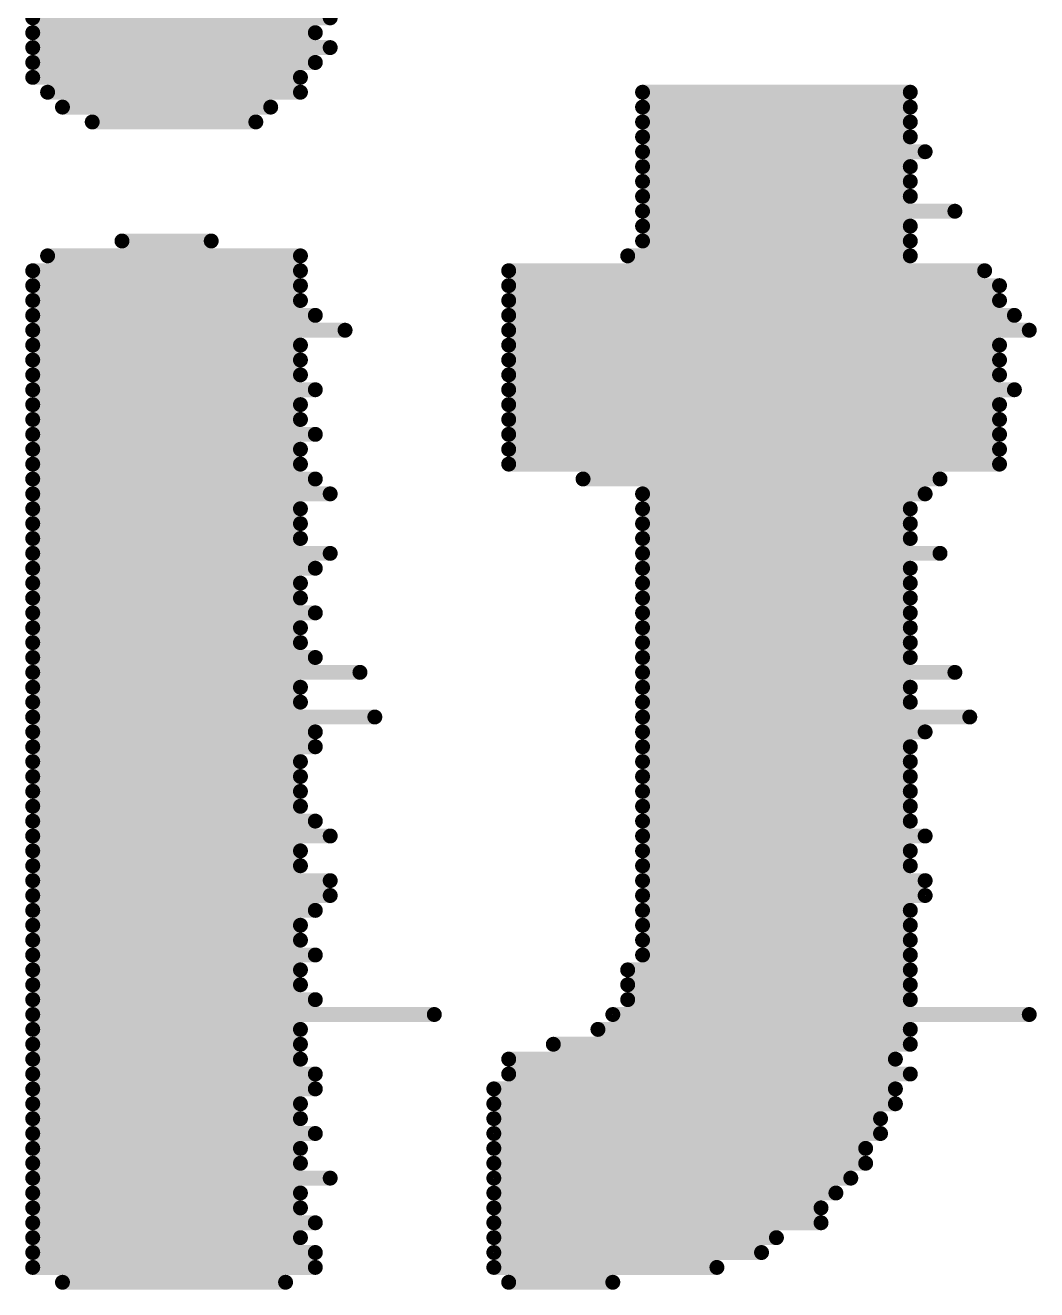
# Model space of a CAD drawing. Header units: millimetres. Extents: x 38 to 445, y 25 to 285.
# Drawn here: x 211.515 to 212.379, y 81.535 to 82.614 of the extents above; entities that cross this region are included whole.
import ezdxf

# ---------------------------------------------------------------- set-up
doc = ezdxf.new("R2010")
doc.units = ezdxf.units.MM
doc.layers.add('BottomOverlay', color=54, linetype='Continuous')

# ---------------------------------------------------------------- blocks, each defined once
blk = doc.blocks.new('P___Z__SOM_B_10')
at = {"layer": 'BottomOverlay', "const_width": 0.00635}
for points in [[(36.9538, -1.5621, 1), (36.9602, -1.5621, 1)], [(37.0427, -1.5621, 1), (37.0491, -1.5621, 1)], [(37.2332, -1.5621, 1), (37.2396, -1.5621, 1)], [(37.4237, -1.5621, 1), (37.4301, -1.5621, 1)], [(36.8649, -1.5748, 1), (36.8713, -1.5748, 1)], [(37.0554, -1.5748, 1), (37.0618, -1.5748, 1)], [(37.2078, -1.5748, 1), (37.2142, -1.5748, 1)], [(37.4491, -1.5748, 1), (37.4555, -1.5748, 1)], [(36.8268, -1.5875, 1), (36.8332, -1.5875, 1)], [(37.0554, -1.5875, 1), (37.0618, -1.5875, 1)], [(37.2078, -1.5875, 1), (37.2142, -1.5875, 1)], [(37.4491, -1.5875, 1), (37.4555, -1.5875, 1)], [(36.8141, -1.6002, 1), (36.8205, -1.6002, 1)], [(37.0554, -1.6002, 1), (37.0618, -1.6002, 1)], [(37.2205, -1.6002, 1), (37.2269, -1.6002, 1)], [(37.4491, -1.6002, 1), (37.4555, -1.6002, 1)], [(36.776, -1.6129, 1), (36.7824, -1.6129, 1)], [(37.0554, -1.6129, 1), (37.0618, -1.6129, 1)], [(37.2078, -1.6129, 1), (37.2142, -1.6129, 1)], [(37.4491, -1.6129, 1), (37.4555, -1.6129, 1)], [(36.776, -1.6256, 1), (36.7824, -1.6256, 1)], [(37.0554, -1.6256, 1), (37.0618, -1.6256, 1)], [(37.2205, -1.6256, 1), (37.2269, -1.6256, 1)], [(37.4491, -1.6256, 1), (37.4555, -1.6256, 1)], [(36.7633, -1.6383, 1), (36.7697, -1.6383, 1)], [(37.0554, -1.6383, 1), (37.0618, -1.6383, 1)], [(37.2205, -1.6383, 1), (37.2269, -1.6383, 1)], [(37.4491, -1.6383, 1), (37.4555, -1.6383, 1)], [(36.7506, -1.651, 1), (36.757, -1.651, 1)], [(37.0554, -1.651, 1), (37.0618, -1.651, 1)], [(37.1951, -1.651, 1), (37.2015, -1.651, 1)], [(37.4491, -1.651, 1), (37.4555, -1.651, 1)], [(36.7379, -1.6637, 1), (36.7443, -1.6637, 1)], [(37.0554, -1.6637, 1), (37.0618, -1.6637, 1)], [(37.2205, -1.6637, 1), (37.2269, -1.6637, 1)], [(37.4491, -1.6637, 1), (37.4555, -1.6637, 1)], [(36.7379, -1.6764, 1), (36.7443, -1.6764, 1)], [(37.0554, -1.6764, 1), (37.0618, -1.6764, 1)], [(37.2205, -1.6764, 1), (37.2269, -1.6764, 1)], [(37.4491, -1.6764, 1), (37.4555, -1.6764, 1)], [(36.7252, -1.6891, 1), (36.7316, -1.6891, 1)], [(37.0554, -1.6891, 1), (37.0618, -1.6891, 1)], [(37.2078, -1.6891, 1), (37.2142, -1.6891, 1)], [(37.4491, -1.6891, 1), (37.4555, -1.6891, 1)], [(36.7252, -1.7018, 1), (36.7316, -1.7018, 1)], [(37.0554, -1.7018, 1), (37.0618, -1.7018, 1)], [(37.2205, -1.7018, 1), (37.2269, -1.7018, 1)], [(37.4491, -1.7018, 1), (37.4555, -1.7018, 1)], [(36.7125, -1.7145, 1), (36.7189, -1.7145, 1)], [(37.0554, -1.7145, 1), (37.0618, -1.7145, 1)], [(37.2205, -1.7145, 1), (37.2269, -1.7145, 1)], [(37.4491, -1.7145, 1), (37.4555, -1.7145, 1)], [(36.7125, -1.7272, 1), (36.7189, -1.7272, 1)], [(37.0554, -1.7272, 1), (37.0618, -1.7272, 1)], [(37.2078, -1.7272, 1), (37.2142, -1.7272, 1)], [(37.4491, -1.7272, 1), (37.4555, -1.7272, 1)], [(36.6998, -1.7399, 1), (36.7062, -1.7399, 1)], [(37.0427, -1.7399, 1), (37.0491, -1.7399, 1)], [(37.2078, -1.7399, 1), (37.2142, -1.7399, 1)], [(37.4491, -1.7399, 1), (37.4555, -1.7399, 1)], [(36.7125, -1.7526, 1), (36.7189, -1.7526, 1)], [(37.0427, -1.7526, 1), (37.0491, -1.7526, 1)], [(37.2205, -1.7526, 1), (37.2269, -1.7526, 1)], [(37.4491, -1.7526, 1), (37.4555, -1.7526, 1)], [(36.6998, -1.7653, 1), (36.7062, -1.7653, 1)], [(37.0046, -1.7653, 1), (37.011, -1.7653, 1)], [(37.2205, -1.7653, 1), (37.2269, -1.7653, 1)], [(37.4491, -1.7653, 1), (37.4555, -1.7653, 1)], [(36.6998, -1.778, 1), (36.7062, -1.778, 1)], [(36.9665, -1.778, 1), (36.9729, -1.778, 1)], [(37.2205, -1.778, 1), (37.2269, -1.778, 1)], [(37.4491, -1.778, 1), (37.4555, -1.778, 1)], [(36.5982, -1.7907, 1), (36.6046, -1.7907, 1)], [(36.9538, -1.7907, 1), (36.9602, -1.7907, 1)], [(37.1062, -1.7907, 1), (37.1126, -1.7907, 1)], [(37.4491, -1.7907, 1), (37.4555, -1.7907, 1)], [(36.6998, -1.8034, 1), (36.7062, -1.8034, 1)], [(36.9411, -1.8034, 1), (36.9475, -1.8034, 1)], [(37.2078, -1.8034, 1), (37.2142, -1.8034, 1)], [(37.4491, -1.8034, 1), (37.4555, -1.8034, 1)], [(36.6998, -1.8161, 1), (36.7062, -1.8161, 1)], [(36.9411, -1.8161, 1), (36.9475, -1.8161, 1)], [(37.2205, -1.8161, 1), (37.2269, -1.8161, 1)], [(37.4491, -1.8161, 1), (37.4555, -1.8161, 1)], [(36.6998, -1.8288, 1), (36.7062, -1.8288, 1)], [(36.9411, -1.8288, 1), (36.9475, -1.8288, 1)], [(37.2205, -1.8288, 1), (37.2269, -1.8288, 1)], [(37.4491, -1.8288, 1), (37.4555, -1.8288, 1)], [(36.6998, -1.8415, 1), (36.7062, -1.8415, 1)], [(36.9284, -1.8415, 1), (36.9348, -1.8415, 1)], [(37.2078, -1.8415, 1), (37.2142, -1.8415, 1)], [(37.4491, -1.8415, 1), (37.4555, -1.8415, 1)], [(36.6998, -1.8542, 1), (36.7062, -1.8542, 1)], [(36.9284, -1.8542, 1), (36.9348, -1.8542, 1)], [(37.2205, -1.8542, 1), (37.2269, -1.8542, 1)], [(37.4491, -1.8542, 1), (37.4555, -1.8542, 1)], [(36.6998, -1.8669, 1), (36.7062, -1.8669, 1)], [(36.9284, -1.8669, 1), (36.9348, -1.8669, 1)], [(37.2205, -1.8669, 1), (37.2269, -1.8669, 1)], [(37.4491, -1.8669, 1), (37.4555, -1.8669, 1)], [(36.6998, -1.8796, 1), (36.7062, -1.8796, 1)], [(36.9284, -1.8796, 1), (36.9348, -1.8796, 1)], [(37.2078, -1.8796, 1), (37.2142, -1.8796, 1)], [(37.4491, -1.8796, 1), (37.4555, -1.8796, 1)], [(36.6871, -1.8923, 1), (36.6935, -1.8923, 1)], [(36.9284, -1.8923, 1), (36.9348, -1.8923, 1)], [(37.1951, -1.8923, 1), (37.2015, -1.8923, 1)], [(37.4491, -1.8923, 1), (37.4555, -1.8923, 1)], [(36.6871, -1.905, 1), (36.6935, -1.905, 1)], [(36.9284, -1.905, 1), (36.9348, -1.905, 1)], [(37.1951, -1.905, 1), (37.2015, -1.905, 1)], [(37.4491, -1.905, 1), (37.4555, -1.905, 1)], [(36.6998, -1.9177, 1), (36.7062, -1.9177, 1)], [(36.9284, -1.9177, 1), (36.9348, -1.9177, 1)], [(37.2205, -1.9177, 1), (37.2269, -1.9177, 1)], [(37.4491, -1.9177, 1), (37.4555, -1.9177, 1)], [(36.6998, -1.9304, 1), (36.7062, -1.9304, 1)], [(36.9284, -1.9304, 1), (36.9348, -1.9304, 1)], [(37.2205, -1.9304, 1), (37.2269, -1.9304, 1)], [(37.4491, -1.9304, 1), (37.4555, -1.9304, 1)], [(36.6871, -1.9431, 1), (36.6935, -1.9431, 1)], [(36.9284, -1.9431, 1), (36.9348, -1.9431, 1)], [(37.1951, -1.9431, 1), (37.2015, -1.9431, 1)], [(37.4491, -1.9431, 1), (37.4555, -1.9431, 1)], [(36.6998, -1.9558, 1), (36.7062, -1.9558, 1)], [(36.9284, -1.9558, 1), (36.9348, -1.9558, 1)], [(37.2078, -1.9558, 1), (37.2142, -1.9558, 1)], [(37.4491, -1.9558, 1), (37.4555, -1.9558, 1)], [(36.6998, -1.9685, 1), (36.7062, -1.9685, 1)], [(36.9284, -1.9685, 1), (36.9348, -1.9685, 1)], [(37.2205, -1.9685, 1), (37.2269, -1.9685, 1)], [(37.4491, -1.9685, 1), (37.4555, -1.9685, 1)], [(36.6998, -1.9812, 1), (36.7062, -1.9812, 1)], [(36.9284, -1.9812, 1), (36.9348, -1.9812, 1)], [(37.2205, -1.9812, 1), (37.2269, -1.9812, 1)], [(37.4491, -1.9812, 1), (37.4555, -1.9812, 1)], [(36.6998, -1.9939, 1), (36.7062, -1.9939, 1)], [(36.9284, -1.9939, 1), (36.9348, -1.9939, 1)], [(37.2205, -1.9939, 1), (37.2269, -1.9939, 1)], [(37.4491, -1.9939, 1), (37.4555, -1.9939, 1)], [(36.6998, -2.0066, 1), (36.7062, -2.0066, 1)], [(36.9284, -2.0066, 1), (36.9348, -2.0066, 1)], [(37.2205, -2.0066, 1), (37.2269, -2.0066, 1)], [(37.4491, -2.0066, 1), (37.4555, -2.0066, 1)], [(36.6998, -2.0193, 1), (36.7062, -2.0193, 1)], [(36.9284, -2.0193, 1), (36.9348, -2.0193, 1)], [(37.2078, -2.0193, 1), (37.2142, -2.0193, 1)], [(37.4491, -2.0193, 1), (37.4555, -2.0193, 1)], [(36.6871, -2.032, 1), (36.6935, -2.032, 1)], [(36.9284, -2.032, 1), (36.9348, -2.032, 1)], [(37.2078, -2.032, 1), (37.2142, -2.032, 1)], [(37.4491, -2.032, 1), (37.4555, -2.032, 1)], [(36.649, -2.0447, 1), (36.6554, -2.0447, 1)], [(36.9284, -2.0447, 1), (36.9348, -2.0447, 1)], [(37.157, -2.0447, 1), (37.1634, -2.0447, 1)], [(37.4491, -2.0447, 1), (37.4555, -2.0447, 1)], [(36.6998, -2.0574, 1), (36.7062, -2.0574, 1)], [(36.9284, -2.0574, 1), (36.9348, -2.0574, 1)], [(37.2205, -2.0574, 1), (37.2269, -2.0574, 1)], [(37.4491, -2.0574, 1), (37.4555, -2.0574, 1)], [(36.6998, -2.0701, 1), (36.7062, -2.0701, 1)], [(36.9284, -2.0701, 1), (36.9348, -2.0701, 1)], [(37.2205, -2.0701, 1), (37.2269, -2.0701, 1)], [(37.4491, -2.0701, 1), (37.4555, -2.0701, 1)], [(36.6617, -2.0828, 1), (36.6681, -2.0828, 1)], [(36.9284, -2.0828, 1), (36.9348, -2.0828, 1)], [(37.1697, -2.0828, 1), (37.1761, -2.0828, 1)], [(37.4491, -2.0828, 1), (37.4555, -2.0828, 1)], [(36.6998, -2.0955, 1), (36.7062, -2.0955, 1)], [(36.9284, -2.0955, 1), (36.9348, -2.0955, 1)], [(37.2078, -2.0955, 1), (37.2142, -2.0955, 1)], [(37.4491, -2.0955, 1), (37.4555, -2.0955, 1)], [(36.6998, -2.1082, 1), (36.7062, -2.1082, 1)], [(36.9284, -2.1082, 1), (36.9348, -2.1082, 1)], [(37.2205, -2.1082, 1), (37.2269, -2.1082, 1)], [(37.4491, -2.1082, 1), (37.4555, -2.1082, 1)], [(36.6998, -2.1209, 1), (36.7062, -2.1209, 1)], [(36.9284, -2.1209, 1), (36.9348, -2.1209, 1)], [(37.2205, -2.1209, 1), (37.2269, -2.1209, 1)], [(37.4491, -2.1209, 1), (37.4555, -2.1209, 1)], [(36.6998, -2.1336, 1), (36.7062, -2.1336, 1)], [(36.9284, -2.1336, 1), (36.9348, -2.1336, 1)], [(37.2078, -2.1336, 1), (37.2142, -2.1336, 1)], [(37.4491, -2.1336, 1), (37.4555, -2.1336, 1)], [(36.6998, -2.1463, 1), (36.7062, -2.1463, 1)], [(36.9284, -2.1463, 1), (36.9348, -2.1463, 1)], [(37.2205, -2.1463, 1), (37.2269, -2.1463, 1)], [(37.4491, -2.1463, 1), (37.4555, -2.1463, 1)], [(36.6998, -2.159, 1), (36.7062, -2.159, 1)], [(36.9284, -2.159, 1), (36.9348, -2.159, 1)], [(37.2205, -2.159, 1), (37.2269, -2.159, 1)], [(37.4491, -2.159, 1), (37.4555, -2.159, 1)], [(36.6998, -2.1717, 1), (36.7062, -2.1717, 1)], [(36.9284, -2.1717, 1), (36.9348, -2.1717, 1)], [(37.2078, -2.1717, 1), (37.2142, -2.1717, 1)], [(37.4491, -2.1717, 1), (37.4555, -2.1717, 1)], [(36.6744, -2.1844, 1), (36.6808, -2.1844, 1)], [(36.9284, -2.1844, 1), (36.9348, -2.1844, 1)], [(37.1951, -2.1844, 1), (37.2015, -2.1844, 1)], [(37.4491, -2.1844, 1), (37.4555, -2.1844, 1)], [(36.6998, -2.1971, 1), (36.7062, -2.1971, 1)], [(36.9284, -2.1971, 1), (36.9348, -2.1971, 1)], [(37.2205, -2.1971, 1), (37.2269, -2.1971, 1)], [(37.4491, -2.1971, 1), (37.4555, -2.1971, 1)], [(36.6998, -2.2098, 1), (36.7062, -2.2098, 1)], [(36.9284, -2.2098, 1), (36.9348, -2.2098, 1)], [(37.2205, -2.2098, 1), (37.2269, -2.2098, 1)], [(37.4491, -2.2098, 1), (37.4555, -2.2098, 1)], [(36.6998, -2.2225, 1), (36.7062, -2.2225, 1)], [(36.9284, -2.2225, 1), (36.9348, -2.2225, 1)], [(37.2205, -2.2225, 1), (37.2269, -2.2225, 1)], [(37.4491, -2.2225, 1), (37.4555, -2.2225, 1)], [(36.6871, -2.2352, 1), (36.6935, -2.2352, 1)], [(36.9284, -2.2352, 1), (36.9348, -2.2352, 1)], [(37.1951, -2.2352, 1), (37.2015, -2.2352, 1)], [(37.4491, -2.2352, 1), (37.4555, -2.2352, 1)], [(36.6744, -2.2479, 1), (36.6808, -2.2479, 1)], [(36.9792, -2.2479, 1), (36.9856, -2.2479, 1)], [(37.2078, -2.2479, 1), (37.2142, -2.2479, 1)], [(37.4491, -2.2479, 1), (37.4555, -2.2479, 1)], [(36.6236, -2.2606, 1), (36.63, -2.2606, 1)], [(37.0427, -2.2606, 1), (37.0491, -2.2606, 1)], [(37.2205, -2.2606, 1), (37.2269, -2.2606, 1)], [(37.4491, -2.2606, 1), (37.4555, -2.2606, 1)], [(36.6236, -2.2733, 1), (36.63, -2.2733, 1)], [(37.0427, -2.2733, 1), (37.0491, -2.2733, 1)], [(37.2205, -2.2733, 1), (37.2269, -2.2733, 1)], [(37.4491, -2.2733, 1), (37.4555, -2.2733, 1)], [(36.6236, -2.286, 1), (36.63, -2.286, 1)], [(37.0427, -2.286, 1), (37.0491, -2.286, 1)], [(37.2078, -2.286, 1), (37.2142, -2.286, 1)], [(37.4491, -2.286, 1), (37.4555, -2.286, 1)], [(36.6236, -2.2987, 1), (36.63, -2.2987, 1)], [(37.0427, -2.2987, 1), (37.0491, -2.2987, 1)], [(37.2205, -2.2987, 1), (37.2269, -2.2987, 1)], [(37.4491, -2.2987, 1), (37.4555, -2.2987, 1)], [(36.6236, -2.3114, 1), (36.63, -2.3114, 1)], [(37.0427, -2.3114, 1), (37.0491, -2.3114, 1)], [(37.2205, -2.3114, 1), (37.2269, -2.3114, 1)], [(37.4491, -2.3114, 1), (37.4555, -2.3114, 1)], [(36.6109, -2.3241, 1), (36.6173, -2.3241, 1)], [(37.0427, -2.3241, 1), (37.0491, -2.3241, 1)], [(37.2078, -2.3241, 1), (37.2142, -2.3241, 1)], [(37.4491, -2.3241, 1), (37.4555, -2.3241, 1)], [(36.6236, -2.3368, 1), (36.63, -2.3368, 1)], [(37.0427, -2.3368, 1), (37.0491, -2.3368, 1)], [(37.2205, -2.3368, 1), (37.2269, -2.3368, 1)], [(37.4491, -2.3368, 1), (37.4555, -2.3368, 1)], [(36.6236, -2.3495, 1), (36.63, -2.3495, 1)], [(37.0427, -2.3495, 1), (37.0491, -2.3495, 1)], [(37.2205, -2.3495, 1), (37.2269, -2.3495, 1)], [(37.4491, -2.3495, 1), (37.4555, -2.3495, 1)], [(36.6236, -2.3622, 1), (36.63, -2.3622, 1)], [(37.0427, -2.3622, 1), (37.0491, -2.3622, 1)], [(37.2205, -2.3622, 1), (37.2269, -2.3622, 1)], [(37.4491, -2.3622, 1), (37.4555, -2.3622, 1)], [(36.5982, -2.3749, 1), (36.6046, -2.3749, 1)], [(37.0427, -2.3749, 1), (37.0491, -2.3749, 1)], [(37.1824, -2.3749, 1), (37.1888, -2.3749, 1)], [(37.4491, -2.3749, 1), (37.4555, -2.3749, 1)], [(36.6109, -2.3876, 1), (36.6173, -2.3876, 1)], [(37.0427, -2.3876, 1), (37.0491, -2.3876, 1)], [(37.2078, -2.3876, 1), (37.2142, -2.3876, 1)], [(37.4491, -2.3876, 1), (37.4555, -2.3876, 1)], [(36.6236, -2.4003, 1), (36.63, -2.4003, 1)], [(37.0427, -2.4003, 1), (37.0491, -2.4003, 1)], [(37.2205, -2.4003, 1), (37.2269, -2.4003, 1)], [(37.4491, -2.4003, 1), (37.4555, -2.4003, 1)], [(36.6236, -2.413, 1), (36.63, -2.413, 1)], [(37.0427, -2.413, 1), (37.0491, -2.413, 1)], [(37.2205, -2.413, 1), (37.2269, -2.413, 1)], [(37.4491, -2.413, 1), (37.4555, -2.413, 1)], [(36.6363, -2.4257, 1), (36.6427, -2.4257, 1)], [(37.0427, -2.4257, 1), (37.0491, -2.4257, 1)], [(37.2205, -2.4257, 1), (37.2269, -2.4257, 1)], [(37.4491, -2.4257, 1), (37.4555, -2.4257, 1)], [(36.6998, -2.4384, 1), (36.7062, -2.4384, 1)], [(36.9411, -2.4384, 1), (36.9475, -2.4384, 1)], [(37.2205, -2.4384, 1), (37.2269, -2.4384, 1)], [(37.4364, -2.4384, 1), (37.4428, -2.4384, 1)], [(36.6998, -2.4511, 1), (36.7062, -2.4511, 1)], [(36.9284, -2.4511, 1), (36.9348, -2.4511, 1)], [(37.2967, -2.4511, 1), (37.3031, -2.4511, 1)], [(37.3729, -2.4511, 1), (37.3793, -2.4511, 1)], [(36.6998, -2.4638, 1), (36.7062, -2.4638, 1)], [(36.9284, -2.4638, 1), (36.9348, -2.4638, 1)], [(36.6617, -2.4765, 1), (36.6681, -2.4765, 1)], [(36.9284, -2.4765, 1), (36.9348, -2.4765, 1)], [(36.6998, -2.4892, 1), (36.7062, -2.4892, 1)], [(36.9284, -2.4892, 1), (36.9348, -2.4892, 1)], [(36.6998, -2.5019, 1), (36.7062, -2.5019, 1)], [(36.9284, -2.5019, 1), (36.9348, -2.5019, 1)], [(36.6998, -2.5146, 1), (36.7062, -2.5146, 1)], [(36.9284, -2.5146, 1), (36.9348, -2.5146, 1)], [(36.6871, -2.5273, 1), (36.6935, -2.5273, 1)], [(36.9284, -2.5273, 1), (36.9348, -2.5273, 1)], [(36.6998, -2.54, 1), (36.7062, -2.54, 1)], [(36.9284, -2.54, 1), (36.9348, -2.54, 1)], [(36.6998, -2.5527, 1), (36.7062, -2.5527, 1)], [(36.9284, -2.5527, 1), (36.9348, -2.5527, 1)], [(37.2586, -2.5527, 1), (37.265, -2.5527, 1)], [(37.3983, -2.5527, 1), (37.4047, -2.5527, 1)], [(36.6998, -2.5654, 1), (36.7062, -2.5654, 1)], [(36.9284, -2.5654, 1), (36.9348, -2.5654, 1)], [(37.2459, -2.5654, 1), (37.2523, -2.5654, 1)], [(37.4237, -2.5654, 1), (37.4301, -2.5654, 1)], [(36.6998, -2.5781, 1), (36.7062, -2.5781, 1)], [(36.9284, -2.5781, 1), (36.9348, -2.5781, 1)], [(37.2205, -2.5781, 1), (37.2269, -2.5781, 1)], [(37.4364, -2.5781, 1), (37.4428, -2.5781, 1)], [(37.2205, -2.5908, 1), (37.2269, -2.5908, 1)], [(37.4491, -2.5908, 1), (37.4555, -2.5908, 1)], [(37.2078, -2.6035, 1), (37.2142, -2.6035, 1)], [(37.4491, -2.6035, 1), (37.4555, -2.6035, 1)], [(37.1951, -2.6162, 1), (37.2015, -2.6162, 1)], [(37.4491, -2.6162, 1), (37.4555, -2.6162, 1)], [(37.2078, -2.6289, 1), (37.2142, -2.6289, 1)], [(37.4491, -2.6289, 1), (37.4555, -2.6289, 1)], [(37.1951, -2.6416, 1), (37.2015, -2.6416, 1)], [(37.4491, -2.6416, 1), (37.4555, -2.6416, 1)]]:
    blk.add_lwpolyline(points, format="xyb", close=True, dxfattribs=at)
at = {"layer": 'BottomOverlay', "const_width": 0.0127}
for points in [[(37.0459, -1.5621), (36.957, -1.5621)], [(37.4269, -1.5621), (37.2364, -1.5621)], [(37.0586, -1.5748), (36.8681, -1.5748)], [(37.4523, -1.5748), (37.211, -1.5748)], [(37.0586, -1.5875), (36.83, -1.5875)], [(37.4523, -1.5875), (37.211, -1.5875)], [(37.0586, -1.6002), (36.8173, -1.6002)], [(37.4523, -1.6002), (37.2237, -1.6002)], [(37.0586, -1.6129), (36.7792, -1.6129)], [(37.4523, -1.6129), (37.211, -1.6129)], [(37.0586, -1.6256), (36.7792, -1.6256)], [(37.4523, -1.6256), (37.2237, -1.6256)], [(37.0586, -1.6383), (36.7665, -1.6383)], [(37.4523, -1.6383), (37.2237, -1.6383)], [(37.0586, -1.651), (36.7538, -1.651)], [(37.4523, -1.651), (37.1983, -1.651)], [(37.0586, -1.6637), (36.7411, -1.6637)], [(37.4523, -1.6637), (37.2237, -1.6637)], [(37.0586, -1.6764), (36.7411, -1.6764)], [(37.4523, -1.6764), (37.2237, -1.6764)], [(37.0586, -1.6891), (36.7284, -1.6891)], [(37.4523, -1.6891), (37.211, -1.6891)], [(37.0586, -1.7018), (36.7284, -1.7018)], [(37.4523, -1.7018), (37.2237, -1.7018)], [(37.0586, -1.7145), (36.7157, -1.7145)], [(37.4523, -1.7145), (37.2237, -1.7145)], [(37.0586, -1.7272), (36.7157, -1.7272)], [(37.4523, -1.7272), (37.211, -1.7272)], [(37.0459, -1.7399), (36.703, -1.7399)], [(37.4523, -1.7399), (37.211, -1.7399)], [(37.0459, -1.7526), (36.7157, -1.7526)], [(37.4523, -1.7526), (37.2237, -1.7526)], [(37.0078, -1.7653), (36.703, -1.7653)], [(37.4523, -1.7653), (37.2237, -1.7653)], [(36.9697, -1.778), (36.703, -1.778)], [(37.4523, -1.778), (37.2237, -1.778)], [(36.957, -1.7907), (36.6014, -1.7907)], [(37.4523, -1.7907), (37.1094, -1.7907)], [(36.9443, -1.8034), (36.703, -1.8034)], [(37.4523, -1.8034), (37.211, -1.8034)], [(36.9443, -1.8161), (36.703, -1.8161)], [(37.4523, -1.8161), (37.2237, -1.8161)], [(36.9443, -1.8288), (36.703, -1.8288)], [(37.4523, -1.8288), (37.2237, -1.8288)], [(36.9316, -1.8415), (36.703, -1.8415)], [(37.4523, -1.8415), (37.211, -1.8415)], [(36.9316, -1.8542), (36.703, -1.8542)], [(37.4523, -1.8542), (37.2237, -1.8542)], [(36.9316, -1.8669), (36.703, -1.8669)], [(37.4523, -1.8669), (37.2237, -1.8669)], [(36.9316, -1.8796), (36.703, -1.8796)], [(37.4523, -1.8796), (37.211, -1.8796)], [(36.9316, -1.8923), (36.6903, -1.8923)], [(37.4523, -1.8923), (37.1983, -1.8923)], [(36.9316, -1.905), (36.6903, -1.905)], [(37.4523, -1.905), (37.1983, -1.905)], [(36.9316, -1.9177), (36.703, -1.9177)], [(37.4523, -1.9177), (37.2237, -1.9177)], [(36.9316, -1.9304), (36.703, -1.9304)], [(37.4523, -1.9304), (37.2237, -1.9304)], [(36.9316, -1.9431), (36.6903, -1.9431)], [(37.4523, -1.9431), (37.1983, -1.9431)], [(36.9316, -1.9558), (36.703, -1.9558)], [(37.4523, -1.9558), (37.211, -1.9558)], [(36.9316, -1.9685), (36.703, -1.9685)], [(37.4523, -1.9685), (37.2237, -1.9685)], [(36.9316, -1.9812), (36.703, -1.9812)], [(37.4523, -1.9812), (37.2237, -1.9812)], [(36.9316, -1.9939), (36.703, -1.9939)], [(37.4523, -1.9939), (37.2237, -1.9939)], [(36.9316, -2.0066), (36.703, -2.0066)], [(37.4523, -2.0066), (37.2237, -2.0066)], [(36.9316, -2.0193), (36.703, -2.0193)], [(37.4523, -2.0193), (37.211, -2.0193)], [(36.9316, -2.032), (36.6903, -2.032)], [(37.4523, -2.032), (37.211, -2.032)], [(36.9316, -2.0447), (36.6522, -2.0447)], [(37.4523, -2.0447), (37.1602, -2.0447)], [(36.9316, -2.0574), (36.703, -2.0574)], [(37.4523, -2.0574), (37.2237, -2.0574)], [(36.9316, -2.0701), (36.703, -2.0701)], [(37.4523, -2.0701), (37.2237, -2.0701)], [(36.9316, -2.0828), (36.6649, -2.0828)], [(37.4523, -2.0828), (37.1729, -2.0828)], [(36.9316, -2.0955), (36.703, -2.0955)], [(37.4523, -2.0955), (37.211, -2.0955)], [(36.9316, -2.1082), (36.703, -2.1082)], [(37.4523, -2.1082), (37.2237, -2.1082)], [(36.9316, -2.1209), (36.703, -2.1209)], [(37.4523, -2.1209), (37.2237, -2.1209)], [(36.9316, -2.1336), (36.703, -2.1336)], [(37.4523, -2.1336), (37.211, -2.1336)], [(36.9316, -2.1463), (36.703, -2.1463)], [(37.4523, -2.1463), (37.2237, -2.1463)], [(36.9316, -2.159), (36.703, -2.159)], [(37.4523, -2.159), (37.2237, -2.159)], [(36.9316, -2.1717), (36.703, -2.1717)], [(37.4523, -2.1717), (37.211, -2.1717)], [(36.9316, -2.1844), (36.6776, -2.1844)], [(37.4523, -2.1844), (37.1983, -2.1844)], [(36.9316, -2.1971), (36.703, -2.1971)], [(37.4523, -2.1971), (37.2237, -2.1971)], [(36.9316, -2.2098), (36.703, -2.2098)], [(37.4523, -2.2098), (37.2237, -2.2098)], [(36.9316, -2.2225), (36.703, -2.2225)], [(37.4523, -2.2225), (37.2237, -2.2225)], [(36.9316, -2.2352), (36.6903, -2.2352)], [(37.4523, -2.2352), (37.1983, -2.2352)], [(36.9824, -2.2479), (36.6776, -2.2479)], [(37.4523, -2.2479), (37.211, -2.2479)], [(37.0459, -2.2606), (36.6268, -2.2606)], [(37.4523, -2.2606), (37.2237, -2.2606)], [(37.0459, -2.2733), (36.6268, -2.2733)], [(37.4523, -2.2733), (37.2237, -2.2733)], [(37.0459, -2.286), (36.6268, -2.286)], [(37.4523, -2.286), (37.211, -2.286)], [(37.0459, -2.2987), (36.6268, -2.2987)], [(37.4523, -2.2987), (37.2237, -2.2987)], [(37.0459, -2.3114), (36.6268, -2.3114)], [(37.4523, -2.3114), (37.2237, -2.3114)], [(37.0459, -2.3241), (36.6141, -2.3241)], [(37.4523, -2.3241), (37.211, -2.3241)], [(37.0459, -2.3368), (36.6268, -2.3368)], [(37.4523, -2.3368), (37.2237, -2.3368)], [(37.0459, -2.3495), (36.6268, -2.3495)], [(37.4523, -2.3495), (37.2237, -2.3495)], [(37.0459, -2.3622), (36.6268, -2.3622)], [(37.4523, -2.3622), (37.2237, -2.3622)], [(37.0459, -2.3749), (36.6014, -2.3749)], [(37.4523, -2.3749), (37.1856, -2.3749)], [(37.0459, -2.3876), (36.6141, -2.3876)], [(37.4523, -2.3876), (37.211, -2.3876)], [(37.0459, -2.4003), (36.6268, -2.4003)], [(37.4523, -2.4003), (37.2237, -2.4003)], [(37.0459, -2.413), (36.6268, -2.413)], [(37.4523, -2.413), (37.2237, -2.413)], [(37.0459, -2.4257), (36.6395, -2.4257)], [(37.4523, -2.4257), (37.2237, -2.4257)], [(36.9443, -2.4384), (36.703, -2.4384)], [(37.4396, -2.4384), (37.2237, -2.4384)], [(36.9316, -2.4511), (36.703, -2.4511)], [(37.3761, -2.4511), (37.2999, -2.4511)], [(36.9316, -2.4638), (36.703, -2.4638)], [(36.9316, -2.4765), (36.6649, -2.4765)], [(36.9316, -2.4892), (36.703, -2.4892)], [(36.9316, -2.5019), (36.703, -2.5019)], [(36.9316, -2.5146), (36.703, -2.5146)], [(36.9316, -2.5273), (36.6903, -2.5273)], [(36.9316, -2.54), (36.703, -2.54)], [(36.9316, -2.5527), (36.703, -2.5527)], [(37.4015, -2.5527), (37.2618, -2.5527)], [(36.9316, -2.5654), (36.703, -2.5654)], [(37.4269, -2.5654), (37.2491, -2.5654)], [(36.9316, -2.5781), (36.703, -2.5781)], [(37.4396, -2.5781), (37.2237, -2.5781)], [(37.4523, -2.5908), (37.2237, -2.5908)], [(37.4523, -2.6035), (37.211, -2.6035)], [(37.4523, -2.6162), (37.1983, -2.6162)], [(37.4523, -2.6289), (37.211, -2.6289)], [(37.4523, -2.6416), (37.1983, -2.6416)]]:
    blk.add_lwpolyline(points, dxfattribs=at)

msp = doc.modelspace()

# ---------------------------------------------------------------- block references
at = {"rotation": 180}
msp.add_blockref('P___Z__SOM_B_10', (248.9737, 79.979), dxfattribs=at)

doc.saveas('drawing.dxf')
